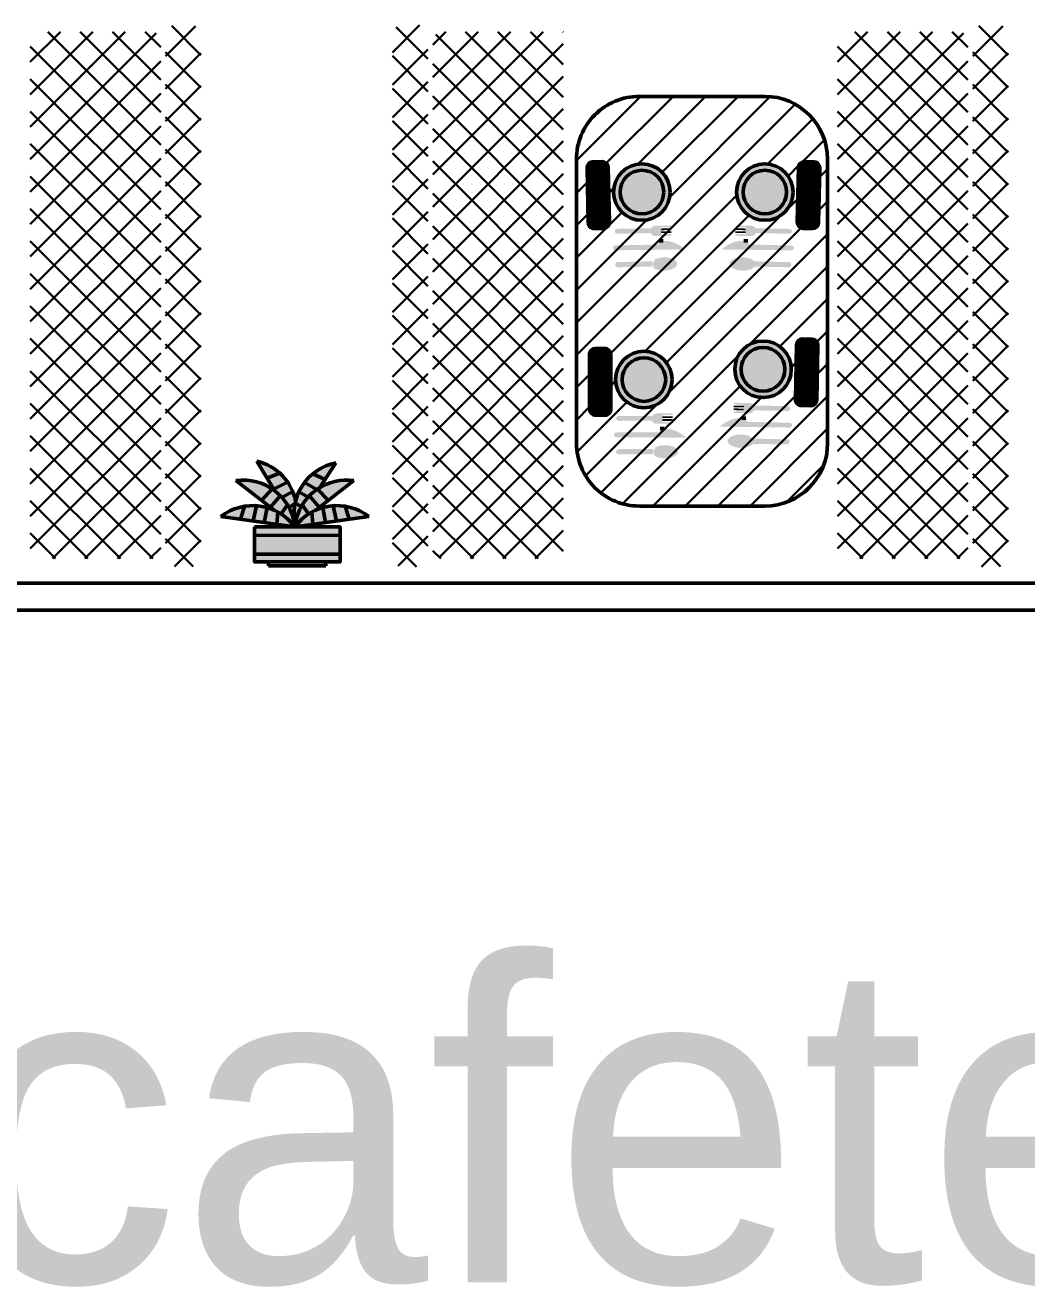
# Model space of a CAD drawing. Header units: feet. Extents: x 9 to 183943, y 42 to 62180.
# Drawn here: x 13078.5 to 13300.4, y 40005.1 to 40284.6 of the extents above; entities that cross this region are included whole.
import ezdxf

# ---------------------------------------------------------------- set-up
doc = ezdxf.new("R2010")
doc.units = ezdxf.units.FT
doc.header["$LTSCALE"] = 2.5
doc.header["$MEASUREMENT"] = 0
doc.layers.add('1', color=7, linetype='Continuous', lineweight=50)
doc.layers.add('3', color=7, linetype='Continuous', lineweight=30)
doc.styles.get("Standard").update_dxf_attribs({"font": 'arial.ttf'})
pattern_1 = [(315, (6923.05941568366, 23624.97407205828), (3.594472430587766, 3.594472430587762), []), (44.99999999999999, (6923.05941568366, 23624.97407205828), (-3.594472430587763, 3.594472430587765), [])]

msp = doc.modelspace()

# ---------------------------------------------------------------- hatches: boundary and pattern name
at = {"layer": '3'}
h = msp.add_hatch(dxfattribs=at)
h.set_pattern_fill('ANSI37', scale=40.6668132873072, angle=270)
h.set_pattern_definition([(315, (6744.231087476045, 23624.97407205828), (3.594472430587766, 3.594472430587762), []), (44.99999999999999, (6744.231087476045, 23624.97407205828), (-3.594472430587763, 3.594472430587765), [])])
h.paths.add_polyline_path([(13106.37163077638, 40166.41387744025, 0.4142135623730949), (13108.5139004049, 40168.55614706878), (13108.5139004049, 40281.02530256648, 0.4142135623730951), (13106.37163077638, 40283.16757219501), (13079.59326041978, 40283.16757219501), (13079.59326041978, 40166.41387744025)])
h.paths.add_polyline_path([(13115.29775422857, 40164.6286527498, 0.4142135623730951), (13117.4400238571, 40166.77092237832), (13117.4400238571, 40282.45348231883, 0.4142135623730951), (13115.29775422857, 40284.59575194735), (13111.72730484769, 40284.59575194735, 0.4142135623730951), (13109.58503521917, 40282.45348231883), (13109.58503521917, 40166.77092237832, 0.4142135623730951), (13111.72730484769, 40164.6286527498)])
h = msp.add_hatch(dxfattribs=at)
h.set_pattern_fill('ANSI37', scale=40.6668132873072, angle=270)
h.set_pattern_definition(pattern_1)
h.paths.add_polyline_path([(13170.92500332483, 40166.41387744025, -0.4142135623730949), (13168.78273369631, 40168.55614706878), (13168.78273369631, 40281.02530256648, -0.4142135623730951), (13170.92500332483, 40283.16757219501), (13197.70337368143, 40283.16757219501), (13197.70337368143, 40166.41387744025)])
h.paths.add_polyline_path([(13161.99887987264, 40164.6286527498, -0.4142135623730951), (13159.85661024411, 40166.77092237832), (13159.85661024411, 40282.45348231883, -0.4142135623730951), (13161.99887987264, 40284.59575194735), (13165.56932925351, 40284.59575194735, -0.4142135623730951), (13167.71159888204, 40282.45348231883), (13167.71159888204, 40166.77092237832, -0.4142135623730951), (13165.56932925351, 40164.6286527498)])
h = msp.add_hatch(dxfattribs=at)
h.set_pattern_fill('ANSI37', scale=40.6668132873072, angle=270)
h.set_pattern_definition(pattern_1)
h.paths.add_polyline_path([(13285.19995898399, 40166.41387744025, 0.4142135623730949), (13287.34222861252, 40168.55614706878), (13287.34222861252, 40281.02530256648, 0.4142135623730951), (13285.19995898399, 40283.16757219501), (13258.42158862739, 40283.16757219501), (13258.42158862739, 40166.41387744025)])
h.paths.add_polyline_path([(13294.12608243619, 40164.6286527498, 0.4142135623730951), (13296.26835206472, 40166.77092237832), (13296.26835206472, 40282.45348231883, 0.4142135623730951), (13294.12608243619, 40284.59575194735), (13290.55563305531, 40284.59575194735, 0.4142135623730951), (13288.41336342678, 40282.45348231883), (13288.41336342678, 40166.77092237832, 0.4142135623730951), (13290.55563305531, 40164.6286527498)])
h = msp.add_hatch(dxfattribs=at)
h.set_pattern_fill('ANSI31', color=250, scale=40.6668132873072)
h.set_pattern_definition([(44.99999999999999, (6923.05941568366, 23624.97407205828), (-3.594472430587764, 3.594472430587763), [])])
h.paths.add_polyline_path([(13214.50907027242, 40268.82091344155, 0.4142135623730527), (13200.61159743322, 40254.91146973916), (13200.63869813739, 40191.95970034637, 0.414213562373061), (13214.54814183979, 40178.06222750717), (13242.35505838139, 40178.07419837036, 0.4142135623731296), (13256.25253122059, 40191.98364207275), (13256.22543051642, 40254.93541146554, 0.4142135623731373), (13242.31598681402, 40268.83288430475)])
h.paths.add_polyline_path([(13221.37465672382, 40247.63157004256, -1), (13208.85487300386, 40247.63157004256, -1)], flags=16)
h.paths.add_polyline_path([(13219.94810079132, 40247.63157004256, -1), (13210.28142893636, 40247.63157004256, -1)], flags=0)
h.paths.add_polyline_path([(13207.67179088954, 40253.06174761484), (13207.91995003755, 40240.95956315529, -0.4142135623735716), (13206.60283611404, 40239.58730275445), (13204.58580537078, 40239.54594289645, -0.414213562372663), (13203.21354496994, 40240.86305681996), (13202.96538582194, 40252.9652412795, -0.4142135623745851), (13204.28249974545, 40254.33750168035), (13206.29953048871, 40254.37886153834, -0.4142135623704548)], flags=16)
h.paths.add_polyline_path([(13248.60153823129, 40247.63157004256, -1), (13236.08175451134, 40247.63157004256, -1)], flags=16)
h.paths.add_polyline_path([(13247.17498229879, 40247.63157004256, -1), (13237.50831044384, 40247.63157004256, -1)], flags=0)
h.paths.add_polyline_path([(13249.78462034562, 40253.06174761484, -0.4142135623706493), (13251.15688074645, 40254.37886153834), (13253.1739114897, 40254.33750168035, -0.4142135623745837), (13254.49102541322, 40252.9652412795), (13254.24286626521, 40240.86305681996, -0.4142135623726614), (13252.87060586437, 40239.54594289645), (13250.85357512111, 40239.58730275445, -0.4142135623736174), (13249.53646119761, 40240.95956315529)], flags=16)
h.paths.add_polyline_path([(13221.80633394094, 40206.09516711727, -1), (13209.28655022099, 40206.09516711727, -1)], flags=16)
h.paths.add_polyline_path([(13248.2006266569, 40208.36168406914, -1), (13235.68084293695, 40208.36168406914, -1)], flags=16)
h.paths.add_polyline_path([(13206.84397132998, 40212.98728598202, -0.4142135623740454), (13208.19426720062, 40211.64766336466), (13208.24229684038, 40199.54303016867, -0.4142135623739297), (13206.90267422302, 40198.19273429803), (13204.88523535702, 40198.18472935808, -0.4142135623723466), (13203.53493948639, 40199.52435197544), (13203.48690984663, 40211.62898517142, -0.4142135623738444), (13204.82653246399, 40212.97928104206)], flags=16)
h.paths.add_polyline_path([(13220.37977800844, 40206.09516711727, -1), (13210.71310615349, 40206.09516711727, -1)], flags=0)
h.paths.add_polyline_path([(13246.7740707244, 40208.36168406914, -1), (13237.10739886945, 40208.36168406914, -1)], flags=0)
h.paths.add_polyline_path([(13250.75596917207, 40215.10897556492), (13252.77299991533, 40215.06761570691, -0.41421356237247), (13254.09011383883, 40213.69535530607), (13253.84195469082, 40201.59317084653, -0.4142135623726624), (13252.46969428998, 40200.27605692302), (13250.45266354672, 40200.31741678102, -0.4142135623736197), (13249.13554962322, 40201.68967718186), (13249.38370877123, 40213.79186164141, -0.4142135623731528)], flags=16)
h = msp.add_hatch(dxfattribs=at)
h.set_pattern_fill('ANSI38', scale=2.353697205096222, angle=-91.16708172766029)
h.set_pattern_definition([(313.8329182723397, (-13983.62730776247, 51838.76146619048), (0.2122335979306048, 0.2037589003992106), []), (43.83291827233974, (-13983.62730776247, 51838.76146619048), (0.220708295461999, 0.619751398729026), [0.7355303765925687, -0.4413182259555412])])
h.paths.add_polyline_path([(13203.21354496994, 40240.86305681996, 0.6910804946412946), (13205.58498548683, 40240.02188303205, 0.6910804946425686), (13207.91995003755, 40240.95956315529), (13207.67179088954, 40253.06174761483, 0.6910804946386783), (13205.30035037266, 40253.90292140274, 0.6910804946422686), (13202.96538582194, 40252.9652412795)])
h = msp.add_hatch(dxfattribs=at)
h.set_pattern_fill('ANSI38', scale=2.353697205096222, angle=-91.16708172766029)
h.set_pattern_definition([(313.8329182723397, (-13982.89351406351, 51838.76146619048), (0.2122335979306048, 0.2037589003992106), []), (43.83291827233974, (-13982.89351406351, 51838.76146619048), (0.220708295461999, 0.619751398729026), [0.7355303765925687, -0.4413182259555412])])
h.paths.add_polyline_path([(13254.49102541322, 40252.9652412795, 0.69108049464217), (13252.1560608625, 40253.90292140275, 0.6910804946386397), (13249.78462034562, 40253.06174761483), (13249.53646119761, 40240.95956315529, 0.6910804946426241), (13251.87142574832, 40240.02188303205, 0.6910804946412934), (13254.24286626521, 40240.86305681996)])
at = {"layer": '3', "transparency": 33554541}
h = msp.add_hatch(color=256, dxfattribs=at)
h.dxf.hatch_style = 1
h.set_gradient(color1=(255, 255, 255), tint=1)
h.paths.add_polyline_path([(13208.85487300386, 40247.63157004256, 1), (13221.37465672382, 40247.63157004256, 1)])
h.paths.add_polyline_path([(13219.94810079132, 40247.63157004256, 1), (13210.28142893636, 40247.63157004256, 1)], flags=16)
at = {"layer": '3', "transparency": 33554498}
h = msp.add_hatch(color=256, dxfattribs=at)
h.dxf.hatch_style = 1
h.set_gradient(color1=(255, 255, 255), tint=1)
h.paths.add_polyline_path([(13210.28142893636, 40247.63157004256, 1), (13219.94810079132, 40247.63157004256, 1)])
at = {"layer": '3', "transparency": 33554541}
h = msp.add_hatch(color=256, dxfattribs=at)
h.dxf.hatch_style = 1
h.set_gradient(color1=(255, 255, 255), tint=1)
h.paths.add_polyline_path([(13236.08175451134, 40247.63157004256, 1), (13248.60153823129, 40247.63157004256, 1)])
h.paths.add_polyline_path([(13247.17498229879, 40247.63157004256, 1), (13237.50831044384, 40247.63157004256, 1)], flags=16)
at = {"layer": '3', "transparency": 33554498}
h = msp.add_hatch(color=256, dxfattribs=at)
h.dxf.hatch_style = 1
h.set_gradient(color1=(255, 255, 255), tint=1)
h.paths.add_polyline_path([(13237.50831044384, 40247.63157004256, 1), (13247.17498229879, 40247.63157004256, 1)])
at = {"layer": '3'}
h = msp.add_hatch(color=256, dxfattribs=at)
h.dxf.hatch_style = 1
h.set_gradient(color1=(255, 255, 255), tint=1)
h.paths.add_polyline_path([(13217.99667487021, 40237.88713649281), (13219.3833835062, 40237.91557139518), (13219.37562853282, 40238.29376465955), (13219.34460863933, 40239.80653771699), (13219.33685366595, 40240.18473098135), (13217.95014502996, 40240.15629607898, 0.8888888888888888)])
h.paths.add_polyline_path([(13221.61376822549, 40239.85306755725), (13221.60601325212, 40240.2312608216), (13219.33685366595, 40240.18473098135), (13219.34460863933, 40239.80653771699)])
h.paths.add_polyline_path([(13221.65254309237, 40237.96210123543), (13221.64478811899, 40238.3402944998), (13219.37562853282, 40238.29376465955), (13219.3833835062, 40237.91557139518)])
h.paths.add_polyline_path([(13217.07163530276, 40238.54171136918, -0.2475722247550131), (13217.12409541994, 40239.60666959171), (13209.51416875708, 40239.47884398778, 0.7698765445294734), (13209.53655322155, 40238.38720211048)])
h = msp.add_hatch(color=256, dxfattribs=at)
h.dxf.hatch_style = 1
h.set_gradient(color1=(255, 255, 255), tint=1)
h.paths.add_polyline_path([(13239.45973636494, 40237.88713649281), (13238.07302772896, 40237.91557139518), (13238.08078270233, 40238.29376465955), (13238.11180259583, 40239.80653771699), (13238.1195575692, 40240.18473098135), (13239.5062662052, 40240.15629607898, -0.8888888888888888)])
h.paths.add_polyline_path([(13235.84264300966, 40239.85306755725), (13235.85039798304, 40240.2312608216), (13238.1195575692, 40240.18473098135), (13238.11180259583, 40239.80653771699)])
h.paths.add_polyline_path([(13235.80386814278, 40237.96210123543), (13235.81162311616, 40238.3402944998), (13238.08078270233, 40238.29376465955), (13238.07302772896, 40237.91557139518)])
h.paths.add_polyline_path([(13240.3847759324, 40238.54171136918, 0.2475722247550131), (13240.33231581522, 40239.60666959171), (13247.94224247808, 40239.47884398778, -0.7698765445294734), (13247.9198580136, 40238.38720211048)])
h = msp.add_hatch(color=256, dxfattribs=at)
h.dxf.hatch_style = 1
h.set_gradient(color1=(255, 255, 255), tint=1)
h.paths.add_polyline_path([(13221.62669318112, 40239.22274544997), (13221.61893820774, 40239.60093871433), (13219.34977862157, 40239.55440887409), (13219.35753359496, 40239.17621560972)])
h.paths.add_polyline_path([(13221.63961813674, 40238.59242334271), (13221.63186316336, 40238.97061660708), (13219.36270357721, 40238.92408676682), (13219.37045855058, 40238.54589350245)])
h = msp.add_hatch(color=256, dxfattribs=at)
h.dxf.hatch_style = 1
h.set_gradient(color1=(255, 255, 255), tint=1)
h.paths.add_polyline_path([(13235.82971805404, 40239.22274544997), (13235.83747302741, 40239.60093871433), (13238.10663261358, 40239.55440887409), (13238.0988776402, 40239.17621560972)])
h.paths.add_polyline_path([(13235.81679309841, 40238.59242334271), (13235.82454807179, 40238.97061660708), (13238.09370765795, 40238.92408676682), (13238.08595268458, 40238.54589350245)])
h = msp.add_hatch(color=256, dxfattribs=at)
h.dxf.hatch_style = 1
h.set_gradient(color1=(255, 255, 255), tint=1)
h.paths.add_polyline_path([(13219.794653762, 40236.83098691764), (13218.90152907681, 40236.81267311142), (13218.64913558758, 40236.00034616639), (13209.16932952412, 40235.80387202916, 0.9693558527420845), (13209.25838404331, 40234.73158376597), (13224.72504373215, 40234.91420729443), (13223.99044975607, 40235.47008799917, 0.1686444159717988)])
h = msp.add_hatch(color=256, dxfattribs=at)
h.dxf.hatch_style = 1
h.set_gradient(color1=(255, 255, 255), tint=1)
h.paths.add_polyline_path([(13237.66175747315, 40236.83098691764), (13238.55488215834, 40236.81267311142), (13238.80727564758, 40236.00034616639), (13248.28708171103, 40235.80387202916, -0.9693558527420845), (13248.19802719185, 40234.73158376597), (13232.731367503, 40234.91420729443), (13233.46596147908, 40235.47008799917, -0.1686444159717988)])
h = msp.add_hatch(color=256, dxfattribs=at)
h.dxf.hatch_style = 1
h.set_gradient(color1=(255, 255, 255), tint=1)
edge = h.paths.add_edge_path()
edge.add_ellipse((13220.02887879472, 40231.70262339988), major_axis=(-2.908354980962655, -0.05963674546504037), ratio=0.5050762722761054, start_angle=0, end_angle=360)
edge = h.paths.add_edge_path()
edge.add_arc((13209.79663650909, 40231.54476475924), 0.5737604204279307, 445.980274681769, 636.3691324974154)
edge.add_line((13209.86028578018, 40230.97454568701), (13217.32649864612, 40231.11799985438))
edge.add_ellipse((13220.02887879472, 40231.70262339988), major_axis=(-2.908354980962655, -0.05963674546504037), ratio=0.5050762722761054, start_angle=334.0926948749127, end_angle=381.10726858423794, ccw=False)
edge.add_line((13217.39964703262, 40232.29078459032), (13209.83685705875, 40232.11711371524))
h = msp.add_hatch(color=256, dxfattribs=at)
h.dxf.hatch_style = 1
h.set_gradient(color1=(255, 255, 255), tint=1)
edge = h.paths.add_edge_path()
edge.add_ellipse((13237.42753244043, 40231.70262339988), major_axis=(2.908354980962655, -0.05963674546504037), ratio=0.5050762722761054, start_angle=0, end_angle=360, ccw=False)
edge = h.paths.add_edge_path()
edge.add_arc((13247.65977472607, 40231.54476475924), 0.5737604204279307, -96.36913249741548, 94.019725318231, ccw=False)
edge.add_line((13247.59612545497, 40230.97454568701), (13240.12991258903, 40231.11799985438))
edge.add_ellipse((13237.42753244043, 40231.70262339988), major_axis=(2.908354980962655, -0.05963674546504037), ratio=0.5050762722761054, start_angle=-21.10726858423792, end_angle=25.90730512508732)
edge.add_line((13240.05676420253, 40232.29078459032), (13247.6195541764, 40232.11711371524))
h = msp.add_hatch(dxfattribs=at)
h.set_pattern_fill('ANSI38', scale=2.353697205096222, angle=-91.16708172766029)
h.set_pattern_definition([(313.8329182723397, (-13983.2944256379, 51799.49158021706), (0.2122335979306048, 0.2037589003992106), []), (43.83291827233974, (-13983.2944256379, 51799.49158021706), (0.220708295461999, 0.619751398729026), [0.7355303765925687, -0.4413182259555412])])
h.paths.add_polyline_path([(13254.09011383883, 40213.69535530607, 0.6910804946400125), (13251.75514928812, 40214.63303542932, 0.6910804946407932), (13249.38370877123, 40213.79186164141), (13249.13554962322, 40201.68967718186, 0.6910804946409826), (13251.47051417393, 40200.75199705862, 0.6910804946402233), (13253.84195469082, 40201.59317084653)])
h = msp.add_hatch(dxfattribs=at)
h.set_pattern_fill('ANSI38', scale=2.353697205096222, angle=-92.11444416914995)
h.set_pattern_definition([(312.88555583085, (-13788.63356680786, 52245.35355188078), (0.2155735041664109, 0.2002220114869478), []), (42.88555583085002, (-13788.63356680786, 52245.35355188078), (0.230924996845874, 0.6160175271403064), [0.7355303765925688, -0.4413182259555412])])
h.paths.add_polyline_path([(13203.53493948639, 40199.52435197544, 0.6910804946406627), (13205.89214801012, 40198.64408415127, 0.6910804946425444), (13208.24229684038, 40199.54303016867), (13208.19426720062, 40211.64766336466, 0.6910804946402939), (13205.8370586769, 40212.52793118882, 0.6910804946418421), (13203.48690984663, 40211.62898517142)])
at = {"layer": '3', "transparency": 33554541}
h = msp.add_hatch(color=256, dxfattribs=at)
h.dxf.hatch_style = 1
h.set_gradient(color1=(255, 255, 255), tint=1)
h.paths.add_polyline_path([(13209.28655022099, 40206.09516711727, 1), (13221.80633394094, 40206.09516711727, 1)])
h.paths.add_polyline_path([(13220.37977800844, 40206.09516711727, 1), (13210.71310615349, 40206.09516711727, 1)], flags=16)
h = msp.add_hatch(color=256, dxfattribs=at)
h.dxf.hatch_style = 1
h.set_gradient(color1=(255, 255, 255), tint=1)
h.paths.add_polyline_path([(13235.68084293695, 40208.36168406914, 1), (13248.2006266569, 40208.36168406914, 1)])
h.paths.add_polyline_path([(13246.7740707244, 40208.36168406914, 1), (13237.10739886945, 40208.36168406914, 1)], flags=16)
at = {"layer": '3', "transparency": 33554498}
h = msp.add_hatch(color=256, dxfattribs=at)
h.dxf.hatch_style = 1
h.set_gradient(color1=(255, 255, 255), tint=1)
h.paths.add_polyline_path([(13237.10739886945, 40208.36168406914, 1), (13246.7740707244, 40208.36168406914, 1)])
h = msp.add_hatch(color=256, dxfattribs=at)
h.dxf.hatch_style = 1
h.set_gradient(color1=(255, 255, 255), tint=1)
h.paths.add_polyline_path([(13210.71310615349, 40206.09516711727, 1), (13220.37977800844, 40206.09516711727, 1)])
at = {"layer": '3'}
h = msp.add_hatch(color=256, dxfattribs=at)
h.dxf.hatch_style = 1
h.set_gradient(color1=(255, 255, 255), tint=1)
h.paths.add_polyline_path([(13239.05882479055, 40198.61725051938), (13237.67211615457, 40198.64568542176), (13237.67987112794, 40199.02387868612), (13237.71089102144, 40200.53665174356), (13237.71864599481, 40200.91484500792), (13239.1053546308, 40200.88641010555, -0.8888888888888888)])
h.paths.add_polyline_path([(13235.44173143527, 40200.58318158382), (13235.44948640865, 40200.96137484818), (13237.71864599481, 40200.91484500792), (13237.71089102144, 40200.53665174356)])
h.paths.add_polyline_path([(13235.40295656839, 40198.69221526201), (13235.41071154177, 40199.07040852637), (13237.67987112794, 40199.02387868612), (13237.67211615457, 40198.64568542176)])
h.paths.add_polyline_path([(13239.98386435801, 40199.27182539575, 0.2475722247550131), (13239.93140424083, 40200.33678361828), (13247.54133090369, 40200.20895801436, -0.7698765445294734), (13247.51894643921, 40199.11731613705)])
h = msp.add_hatch(color=256, dxfattribs=at)
h.dxf.hatch_style = 1
h.set_gradient(color1=(255, 255, 255), tint=1)
h.paths.add_polyline_path([(13218.26684524033, 40196.30441652596), (13219.6538344607, 40196.30991992218), (13219.65233353446, 40196.68818970957), (13219.64632982949, 40198.20126885906), (13219.64482890325, 40198.57953864643), (13218.25783968287, 40198.57403525023, 0.8888888888888888)])
h.paths.add_polyline_path([(13221.91594855373, 40198.21027441652), (13221.9144476275, 40198.58854420389), (13219.64482890325, 40198.57953864643), (13219.64632982949, 40198.20126885906)])
h.paths.add_polyline_path([(13221.92345318495, 40196.31892547964), (13221.92195225871, 40196.69719526702), (13219.65233353446, 40196.68818970957), (13219.6538344607, 40196.30991992218)])
h.paths.add_polyline_path([(13217.35275475611, 40196.97419638294, -0.2475722247550131), (13217.42281555165, 40198.03814166562), (13209.8118156665, 40198.03615484763, 0.7698765445294734), (13209.81614803858, 40196.94429208928)])
h = msp.add_hatch(color=256, dxfattribs=at)
h.dxf.hatch_style = 1
h.set_gradient(color1=(255, 255, 255), tint=1)
h.paths.add_polyline_path([(13235.42880647965, 40199.95285947655), (13235.43656145302, 40200.3310527409), (13237.70572103919, 40200.28452290066), (13237.69796606581, 40199.90632963629)])
h.paths.add_polyline_path([(13235.41588152402, 40199.32253736928), (13235.4236364974, 40199.70073063365), (13237.69279608356, 40199.65420079339), (13237.68504111019, 40199.27600752903)])
h = msp.add_hatch(color=256, dxfattribs=at)
h.dxf.hatch_style = 1
h.set_gradient(color1=(255, 255, 255), tint=1)
h.paths.add_polyline_path([(13220.04711615195, 40195.21868382327), (13219.15381075336, 40195.21513930144), (13218.88802088054, 40194.40709642972), (13209.40626217086, 40194.36738674982, 0.9693558527420845), (13209.47757547386, 40193.29377264804), (13224.9451404425, 40193.22064793), (13224.21983772335, 40193.78859830916, 0.1686444159717988)])
h = msp.add_hatch(color=256, dxfattribs=at)
h.dxf.hatch_style = 1
h.set_gradient(color1=(255, 255, 255), tint=1)
h.paths.add_polyline_path([(13221.91845009747, 40197.57982477089), (13221.91694917123, 40197.95809455826), (13219.64733044698, 40197.94908900081), (13219.64883137323, 40197.57081921344)])
h.paths.add_polyline_path([(13221.92095164121, 40196.94937512527), (13221.91945071496, 40197.32764491264), (13219.64983199073, 40197.31863935519), (13219.65133291696, 40196.94036956781)])
h = msp.add_hatch(color=256, dxfattribs=at)
h.dxf.hatch_style = 1
h.set_gradient(color1=(255, 255, 255), tint=1)
h.paths.add_polyline_path([(13237.26084589876, 40197.56110094421), (13238.15397058395, 40197.54278713799), (13238.40636407319, 40196.73046019296), (13247.88617013664, 40196.53398605573, -0.9693558527420845), (13247.79711561746, 40195.46169779255), (13232.33045592862, 40195.644321321), (13233.06504990469, 40196.20020202575, -0.1686444159717988)])
h = msp.add_hatch(color=256, dxfattribs=at)
h.dxf.hatch_style = 1
h.set_gradient(color1=(255, 255, 255), tint=1)
edge = h.paths.add_edge_path()
edge.add_ellipse((13237.02662086604, 40192.43273742645), major_axis=(2.908354980962655, -0.05963674546504037), ratio=0.5050762722761054, start_angle=0, end_angle=360, ccw=False)
edge = h.paths.add_edge_path()
edge.add_arc((13247.25886315168, 40192.27487878581), 0.5737604204279307, -96.36913249741548, 94.019725318231, ccw=False)
edge.add_line((13247.19521388058, 40191.70465971358), (13239.72900101464, 40191.84811388095))
edge.add_ellipse((13237.02662086604, 40192.43273742645), major_axis=(2.908354980962655, -0.05963674546504037), ratio=0.5050762722761054, start_angle=-21.10726858423792, end_angle=25.90730512508732)
edge.add_line((13239.65585262814, 40193.0208986169), (13247.21864260201, 40192.84722774182))
h = msp.add_hatch(color=256, dxfattribs=at)
h.dxf.hatch_style = 1
h.set_gradient(color1=(255, 255, 255), tint=1)
edge = h.paths.add_edge_path()
edge.add_ellipse((13220.19651762368, 40190.08714867903), major_axis=(-2.908943452807618, -0.01154231638971436), ratio=0.5050762722761055, start_angle=0, end_angle=360)
edge = h.paths.add_edge_path()
edge.add_arc((13209.96306400725, 40190.09848987768), 0.5737604204279307, 445.0329122402794, 635.4217700559258)
edge.add_line((13210.01727666677, 40189.52729638368), (13217.48484079988, 40189.54728576978))
edge.add_ellipse((13220.19651762368, 40190.08714867903), major_axis=(-2.908943452807618, -0.01154231638971436), ratio=0.5050762722761055, start_angle=334.0926948749127, end_angle=381.10726858423794, ccw=False)
edge.add_line((13217.57736982316, 40190.71870077018), (13210.01274218533, 40190.67009559728))
at = {"layer": '3', "transparency": 33554559}
h = msp.add_hatch(color=256, dxfattribs=at)
h.dxf.hatch_style = 1
h.set_gradient(color1=(0, 255, 0), color2=(0, 255, 0), tint=1)
h.paths.add_polyline_path([(13127.05885559753, 40178.0135885095, 0.1246157688438244), (13121.85809738413, 40175.74694301561), (13126.21995814238, 40175.14188671942)])
h.paths.add_polyline_path([(13129.73446083597, 40178.13922293413, 0.05813202853836801), (13127.05885559753, 40178.0135885095), (13126.21995814238, 40175.14188671942), (13129.00179516267, 40174.75600369898)])
h.paths.add_polyline_path([(13132.06605470418, 40177.73475942689, 0.05131960232078351), (13129.73446083597, 40178.13922293413), (13129.00179516267, 40174.75600369898), (13131.46004110747, 40174.41500767253)])
h.paths.add_polyline_path([(13134.46372167991, 40176.75889991888, 0.05616831129037871), (13132.06605470418, 40177.73475942689), (13131.46004110747, 40174.41500767253), (13134.2190739719, 40174.03228793466)])
h.paths.add_polyline_path([(13134.46372167991, 40176.75889991888), (13134.2190739719, 40174.03228793466), (13138.23231723588, 40173.4755901766), (13137.99616373693, 40173.78432123364, 0.1009036507582916)])
h.paths.add_polyline_path([(13136.60156869391, 40178.32353609632), (13135.20015484179, 40176.32164735947, -0.0906892197882373), (13138.23231723587, 40173.47559017662, -0.007000131402641056), (13138.27005495982, 40173.79648128441), (13138.19187578289, 40173.92846292975, 0.1021507976517165)])
h.paths.add_polyline_path([(13136.60156869391, 40178.32353609632, 0.05616831129037995), (13135.00830326208, 40180.36378460316), (13132.82959854158, 40177.78672233559), (13133.61864972567, 40177.17546529938, -0.0389332000468264), (13135.20015484179, 40176.32164735947)])
h.paths.add_polyline_path([(13135.00830326208, 40180.36378460316, 0.05131960232078037), (13133.18779051364, 40181.87562256661), (13130.86764905184, 40179.3065925981), (13132.82959854158, 40177.78672233559)])
h.paths.add_polyline_path([(13133.18779051364, 40181.87562256661, 0.05813202853836517), (13130.80497613699, 40183.09907793851), (13128.64743844433, 40181.02653090258), (13130.86764905184, 40179.3065925981)])
h.paths.add_polyline_path([(13130.80497613699, 40183.09907793851, 0.1246157688438271), (13125.16619585056, 40183.72335725947), (13128.64743844433, 40181.02653090258)])
h.paths.add_polyline_path([(13134.85322363927, 40185.37216613026, 0.1246157688438393), (13129.84003031907, 40188.02800131404), (13132.08432591333, 40184.23919415591)])
h.paths.add_polyline_path([(13134.85322363927, 40185.37216613026), (13132.08432591333, 40184.23919415591), (13133.51565646572, 40181.82282999406), (13136.61847657387, 40183.35758689937, 0.05813202853836542)])
h.paths.add_polyline_path([(13136.61847657387, 40183.35758689937), (13133.51565646572, 40181.82282999406), (13133.69985984365, 40181.51185889087, -0.04866092583550526), (13135.3541398862, 40179.99503438127), (13137.75475858186, 40181.28182585983, 0.05131960232078182)])
h.paths.add_polyline_path([(13137.75475858186, 40181.28182585983), (13135.3541398862, 40179.99503438127, -0.05913057790172126), (13136.92223979905, 40177.76735028902), (13138.28596346991, 40178.66692048766, -0.01173652879336567), (13138.40833230454, 40179.19547783121, 0.04739568257088541)])
h.paths.add_polyline_path([(13138.28596346991, 40178.66692048766), (13136.92223979905, 40177.76735028902, -0.08813667426316857), (13138.19187578289, 40173.92846292975), (13138.26501027818, 40173.80499768748, 0.002760858616515996), (13138.29739244666, 40173.92846292975, -0.1035914643425159)])
h.paths.add_polyline_path([(13139.60937367755, 40177.86744666209), (13138.31475098431, 40178.80197728033, 0.106611336856458), (13138.29739244666, 40173.92846292975, 0.02874813683675433), (13138.55275906739, 40175.23168765277, -0.06175380401953975)])
h.paths.add_polyline_path([(13141.17506907316, 40180.0540731023), (13139.14917745511, 40181.25245502369, 0.05616831129038), (13138.31475098431, 40178.80197728033), (13139.60937367755, 40177.86744666209, -0.05846254820999479)])
h.paths.add_polyline_path([(13144.93910857609, 40183.9684321041), (13142.22037335851, 40185.21699084443, 0.05813202853836309), (13140.37185697569, 40183.27852893274), (13143.12902538519, 40181.76703285732, -0.01679674949135033), (13143.78017778792, 40182.18748708074)])
h.paths.add_polyline_path([(13140.37185697569, 40183.27852893274, 0.05131960232078758), (13139.14917745511, 40181.25245502369), (13141.17506907316, 40180.0540731023, -0.0564741050159942), (13143.12902538519, 40181.76703285732)])
h.paths.add_polyline_path([(13147.34095121493, 40187.65937701484, 0.1246157688438502), (13142.22037335851, 40185.21699084443), (13144.93910857609, 40183.9684321041)])
h.paths.add_polyline_path([(13151.30794710052, 40183.71701621968, 0.1844024328004071), (13143.28512505048, 40181.87354115088), (13145.60435187677, 40179.30301800899)])
h.paths.add_polyline_path([(13143.28512505048, 40181.87354115088, 0.05140149990600803), (13141.46500917742, 40180.36127361887), (13143.64166528724, 40177.78409972072), (13145.60435187677, 40179.30301800899)])
h.paths.add_polyline_path([(13141.46500917742, 40180.36127361887, 0.05628079569693607), (13139.87241932707, 40178.31922086245), (13141.26784938357, 40176.32382008371, -0.03935594115702019), (13142.86750067707, 40177.18497564722), (13143.64166528724, 40177.78409972072)])
h.paths.add_polyline_path([(13139.87241932707, 40178.31922086245, 0.01132698929504141), (13139.60937367755, 40177.86744666209, 0.06175380401954331), (13138.55275906739, 40175.23168765277, -0.03045835683613357), (13138.27751153481, 40173.85200665777, 0.008213919398731947), (13138.23231723587, 40173.47559017658, -0.09077665760842336), (13141.26784938357, 40176.32382008371)])
h.paths.add_polyline_path([(13142.00091279186, 40176.75889991888, 0.1094043974350814), (13138.23231723588, 40173.4755901766), (13142.24556049987, 40174.03228793466)])
h.paths.add_polyline_path([(13144.3985797676, 40177.73475942689, 0.05616831129037882), (13142.00091279186, 40176.75889991888), (13142.24556049987, 40174.03228793466), (13145.00459336431, 40174.41500767253)])
h.paths.add_polyline_path([(13146.7301736358, 40178.13922293413, 0.05131960232078344), (13144.3985797676, 40177.73475942689), (13145.00459336431, 40174.41500767253), (13147.4628393091, 40174.75600369898)])
h.paths.add_polyline_path([(13149.40577887424, 40178.0135885095, 0.05813202853836808), (13146.7301736358, 40178.13922293413), (13147.4628393091, 40174.75600369898), (13150.24467632939, 40175.14188671942)])
h.paths.add_polyline_path([(13149.40577887424, 40178.0135885095), (13150.24467632939, 40175.14188671942), (13154.60653708763, 40175.74694301561, 0.1246157688438216)])
at = {"layer": '3'}
h = msp.add_hatch(color=256, dxfattribs=at)
h.dxf.hatch_style = 1
h.set_gradient(color1=(127, 63, 0), color2=(127, 63, 0), tint=1)
h.paths.add_polyline_path([(13148.23930207991, 40171.57659026201), (13148.23930207991, 40173.42904606105), (13129.30981028426, 40173.42904606105), (13129.30981028426, 40171.58124467357)])
h.paths.add_polyline_path([(13148.23930207991, 40167.37831103909), (13148.23930207991, 40171.57659026201), (13129.30981028426, 40171.58124467357), (13129.30981028426, 40167.38296545064)])
h.paths.add_polyline_path([(13129.30981028426, 40167.38296545064), (13129.30981028426, 40165.68875964449), (13148.23930207991, 40165.68875964449), (13148.23930207991, 40167.37831103909)])

# ---------------------------------------------------------------- linework, layer by layer
at = {"layer": '1'}
for p, q in [((13218.90152907681, 40236.81267311144), (13219.794653762, 40236.83098691764)), ((13238.55488215834, 40236.81267311144), (13237.66175747315, 40236.83098691764)), ((13219.15381075336, 40195.21513930145), (13220.04711615195, 40195.21868382329)), ((13238.15397058395, 40197.54278713801), (13237.26084589876, 40197.56110094423)), ((13129.84003031907, 40188.02800131404), (13133.69985984365, 40181.51185889087)), ((13147.34095121493, 40187.65937701484), (13143.78017778792, 40182.18748708074)), ((13132.08432591333, 40184.23919415591), (13134.85322363927, 40185.37216613026)), ((13144.93910857609, 40183.9684321041), (13142.22037335851, 40185.21699084443)), ((13125.16619585056, 40183.72335725947), (13133.61864972567, 40177.17546529938)), ((13130.86764905184, 40179.3065925981), (13133.18779051364, 40181.87562256661)), ((13133.51565646572, 40181.82282999406), (13136.61847657387, 40183.35758689937)), ((13135.3541398862, 40179.99503438127), (13137.75475858186, 40181.28182585983)), ((13141.17506907316, 40180.0540731023), (13139.14917745511, 40181.25245502369)), ((13143.12902538519, 40181.76703285732), (13140.37185697569, 40183.27852893274)), ((13151.30794710052, 40183.71701621968), (13142.85231765849, 40177.17322554676)), ((13145.60435187677, 40179.30301800899), (13143.28545699472, 40181.87317323931)), ((13132.82959854159, 40177.78672233559), (13135.00830326208, 40180.36378460316)), ((13136.92223979905, 40177.76735028902), (13138.28596346991, 40178.66692048766)), ((13139.60937367755, 40177.86744666209), (13138.31475098431, 40178.80197728033)), ((13143.64166528724, 40177.78409972072), (13141.46421102655, 40180.36221863431)), ((13121.85809738413, 40175.74694301561), (13138.23231723588, 40173.4755901766)), ((13126.21995814238, 40175.14188671942), (13127.05885559753, 40178.0135885095)), ((13129.00179516267, 40174.75600369898), (13129.73446083597, 40178.13922293413)), ((13131.46004110747, 40174.41500767253), (13132.06605470418, 40177.73475942689)), ((13134.2190739719, 40174.03228793466), (13134.46372167991, 40176.75889991888)), ((13135.20015484179, 40176.32164735947), (13136.60156869391, 40178.32353609632)), ((13154.60653708763, 40175.74694301561), (13138.23231723588, 40173.4755901766)), ((13141.27039851803, 40176.32017493873), (13139.86995600182, 40178.32274330423)), ((13142.24556049987, 40174.03228793466), (13142.00091279186, 40176.75889991888)), ((13145.00459336431, 40174.41500767253), (13144.3985797676, 40177.73475942689)), ((13147.4628393091, 40174.75600369898), (13146.7301736358, 40178.13922293413)), ((13150.24467632939, 40175.14188671942), (13149.40577887424, 40178.0135885095)), ((13137.99616373693, 40173.78432123364), (13138.23231723588, 40173.4755901766)), ((13138.19187578289, 40173.92846292975), (13138.26501027818, 40173.80499768748)), ((13129.30981028426, 40171.58124467357), (13148.23930207991, 40171.57659026201)), ((13129.30981028426, 40167.38296545064), (13148.23930207991, 40167.37831103909)), ((13132.41430279169, 40165.68875964449), (13132.36310426458, 40164.85096556452)), ((13132.36310426458, 40164.85096556452), (13145.12550074937, 40164.85096556452)), ((13145.12550074937, 40164.85096556452), (13145.13015516092, 40165.68875964449)), ((13657.89491271003, 40161), (12806, 40161)), ((13657.9, 40155), (12800, 40155))]:
    msp.add_line(p, q, dxfattribs=at)
for points in [[(13256.22543051642, 40254.93541146554), (13256.25253122059, 40191.98364207275, -0.4142135623730951), (13242.35505838139, 40178.07419837036), (13214.54814183979, 40178.06222750717, -0.4142135623730951), (13200.63869813739, 40191.95970034637), (13200.61159743322, 40254.91146973916, -0.4142135623730951), (13214.50907027242, 40268.82091344155), (13242.31598681402, 40268.83288430475, -0.4142135623730951)], [(13206.60283611404, 40239.58730275445), (13204.58580537079, 40239.54594289645, -0.4142135623730951), (13203.21354496994, 40240.86305681995), (13202.96538582194, 40252.9652412795, -0.4142135623730951), (13204.28249974544, 40254.33750168035), (13206.2995304887, 40254.37886153834, -0.4142135623730951), (13207.67179088954, 40253.06174761484), (13207.91995003755, 40240.95956315529, -0.4142135623730951)], [(13250.85357512111, 40239.58730275445), (13252.87060586437, 40239.54594289645, 0.4142135623730951), (13254.24286626521, 40240.86305681995), (13254.49102541322, 40252.9652412795, 0.4142135623730951), (13253.17391148972, 40254.33750168035), (13251.15688074646, 40254.37886153834, 0.4142135623730951), (13249.78462034562, 40253.06174761484), (13249.53646119761, 40240.95956315529, 0.4142135623730951)], [(13250.45266354672, 40200.31741678102), (13252.46969428998, 40200.27605692302, 0.4142135623730951), (13253.84195469082, 40201.59317084652), (13254.09011383883, 40213.69535530607, 0.4142135623730951), (13252.77299991533, 40215.06761570691), (13250.75596917207, 40215.10897556492, 0.4142135623730951), (13249.38370877123, 40213.79186164141), (13249.13554962322, 40201.68967718186, 0.4142135623730951)], [(13206.90267422303, 40198.19273429803), (13204.88523535703, 40198.18472935808, -0.4142135623730951), (13203.53493948639, 40199.52435197543), (13203.48690984663, 40211.62898517142, -0.4142135623730951), (13204.82653246398, 40212.97928104206), (13206.84397132998, 40212.98728598202, -0.4142135623730951), (13208.19426720062, 40211.64766336467), (13208.24229684038, 40199.54303016867, -0.4142135623730951)]]:
    msp.add_lwpolyline(points, format="xyb", close=True, dxfattribs=at)
msp.add_lwpolyline([(13129.30981028426, 40173.42904606105), (13148.23930207991, 40173.42904606105), (13148.23930207991, 40165.68875964449), (13129.30981028426, 40165.68875964449)], close=True, dxfattribs=at)
for centre, radius in [((13215.11476486384, 40247.63157004256), 6.259891859976858), ((13215.11476486384, 40247.63157004256), 4.833335927476835), ((13242.34164637132, 40247.63157004256), 6.259891859976858), ((13242.34164637132, 40247.63157004256), 4.833335927476835), ((13215.54644208096, 40206.09516711727), 6.259891859976858), ((13241.94073479693, 40208.36168406914), 6.259891859976858), ((13241.94073479693, 40208.36168406914), 4.833335927476835), ((13215.54644208096, 40206.09516711727), 4.833335927476835)]:
    msp.add_circle(centre, radius, dxfattribs=at)
for centre, radius, start, end in [((13127.10131873114, 40176.79896318878), 11.55819356044057, 11.96671138790138, 76.29341559943828), ((13149.60440602007, 40176.32497757219), 11.55819356044057, 101.2932835122116, 192.599451965983), ((13126.75262639925, 40172.27455485508), 11.55819356044057, 8.22692211428714, 97.88908940731305), ((13149.71080610618, 40172.2883512173), 11.53972456743415, 82.04451214355714, 165.222786175286), ((13128.93513015406, 40166.60870218086), 11.55819356044057, 36.44951778222175, 127.755686236312), ((13147.52950431771, 40166.60870218086), 11.55819356044057, 52.24431376368798, 143.5504822183333), ((13149.71080610618, 40172.2883512173), 11.53972456743415, 172.2123524836364, 174.0948018082643), ((13127.10131873114, 40176.79896318878), 11.55819356044057, 344.9872471450412, 352.2067612038806)]:
    msp.add_arc(centre, radius, start, end, dxfattribs=at)

# ---------------------------------------------------------------- texts
msp.add_text('cafeteria', height=70.90763549256286, dxfattribs=at).set_placement((13063.15, 40006.10000000001))

doc.saveas('drawing.dxf')
